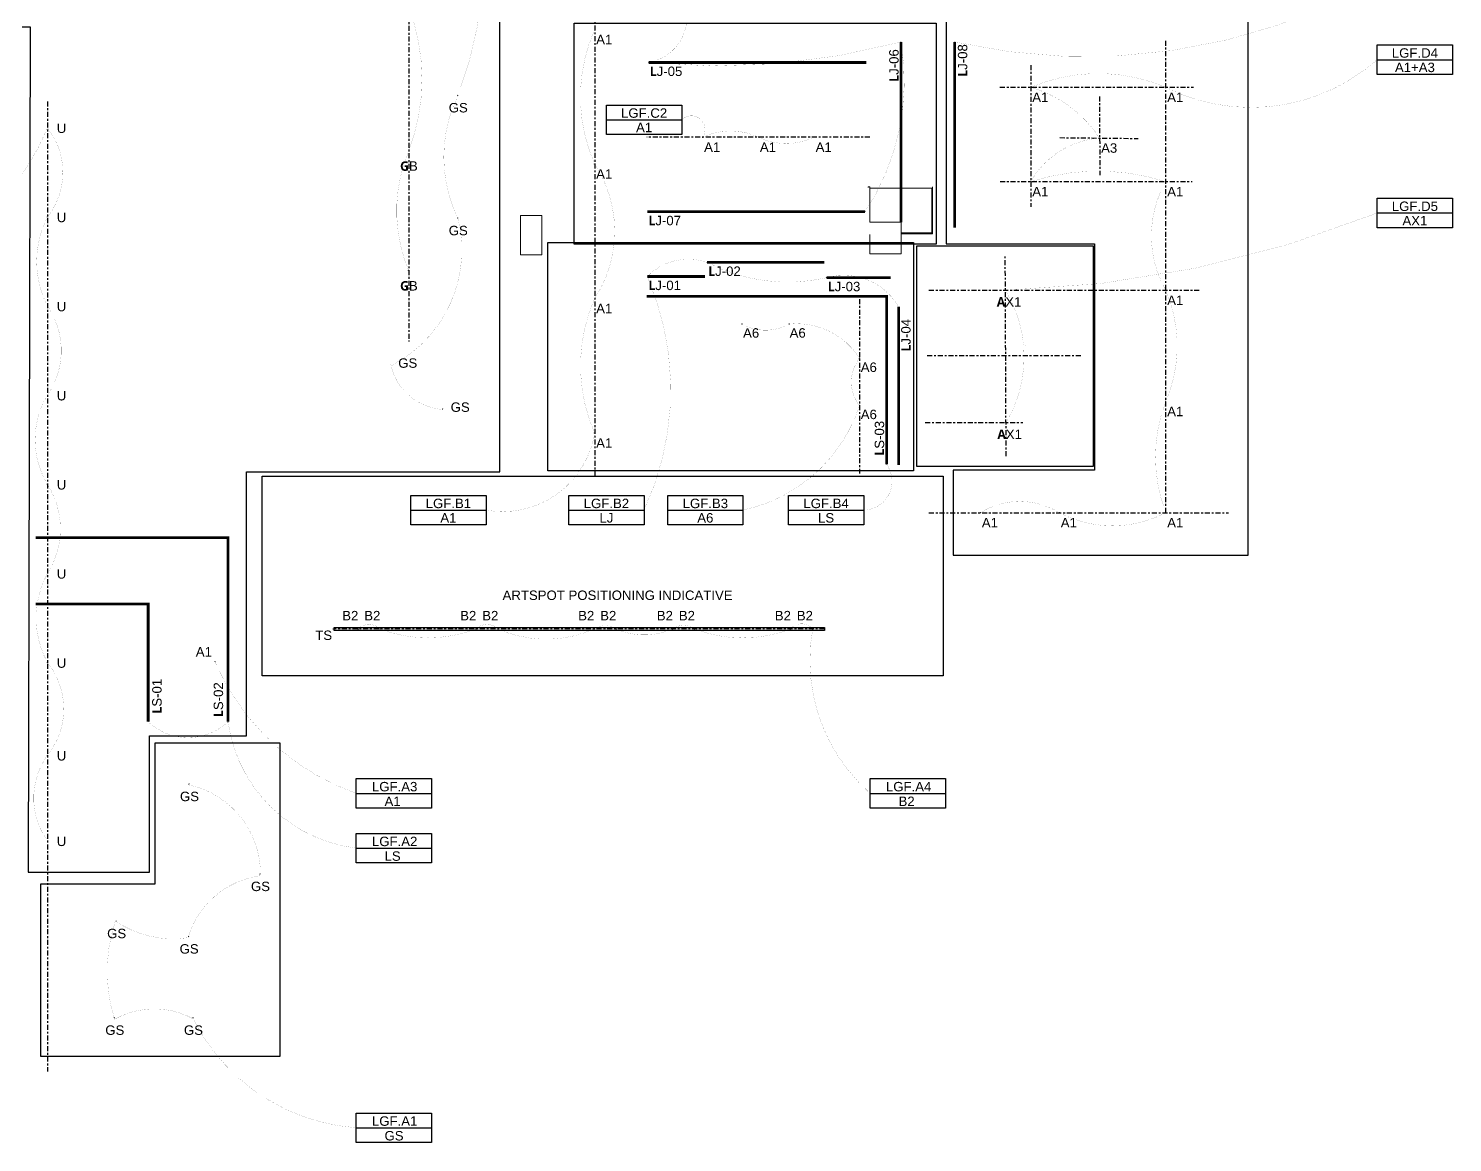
# Model space of a CAD drawing. Header units: millimetres. Extents: x 47511 to 319330, y -16764 to 12078.
# Drawn here: x 85096 to 103201, y -15334 to -1171 of the extents above; entities that cross this region are included whole.
import ezdxf

# ---------------------------------------------------------------- set-up
doc = ezdxf.new("R2010")
doc.units = ezdxf.units.MM
for name, pattern in [('Center 1_4_', [13.493749999999999, 6.349999999999999, -2.38125, 2.38125, -2.38125]), ('Dash - Tight', [4.5, 3, -1.5]), ('DASHDOT', [25.4, 12.7, -6.35, 0, -6.35])]:
    doc.linetypes.add(name, pattern=pattern)
doc.layers.add('0-CountArea', color=152, linetype='Continuous', plot=False, transparency=0.5)
for name, color, linetype, lineweight in [('A-LABEL-LGF', 7, 'Continuous', 9), ('E-LUM-BLD', 91, 'Continuous', 30), ('E-LUM-CIRC', 5, 'Dash - Tight', 30), ('E-LUM-DIM', 7, 'Center 1_4_', 30), ('E-LUM-DL', 131, 'Continuous', 30), ('E-LUM-GFIT', 252, 'Continuous', 30), ('E-LUM-LED', 20, 'DASHDOT', 30), ('E-LUM-SP', 143, 'Continuous', 30), ('E-LUM-SPK', 71, 'Continuous', 30), ('E-LUM-TRK', 31, 'Continuous', 30), ('E-LUM-UL', 91, 'Continuous', 30), ('S-COLS', 7, 'Continuous', 5)]:
    doc.layers.add(name, color=color, linetype=linetype, lineweight=lineweight)
doc.styles.add('1-1', font='Yu Gothic UI Semibold.ttf', dxfattribs={"height": 1.5})
doc.styles.add('Arial_1', font='arial.ttf', dxfattribs={"height": 119.9999999999999})

# ---------------------------------------------------------------- blocks, each defined once
blk = doc.blocks.new('LJX')
at = {"layer": 'E-LUM-LED', "color": 3, "lineweight": 0, "ltscale": 100}
for p, q in [((-0.3484143489331473, 0.3741107117366482), (-0.3484143489331473, 0.4991107117366482)), ((-0.3484143489331473, 0.4991107117366482), (0.1515856510668527, 0.4991107117366482)), ((0, 0.3741107117366482), (-0.3484143489331473, 0.3741107117366482)), ((0, -0.3741107117366482), (0, 0.3741107117366482)), ((0.1515856510668527, 0.4991107117366482), (0.1515856510668527, -0.4991107117366482)), ((-0.3484143489331473, -0.3741107117366482), (-0.3484143489331473, -0.4991107117366482)), ((-0.3484143489331473, -0.3741107117366482), (0, -0.3741107117366482)), ((-0.3484143489331473, -0.4991107117366482), (0.1515856510668527, -0.4991107117366482))]:
    blk.add_line(p, q, dxfattribs=at)
blk = doc.blocks.new('LS')
at = {"layer": 'E-LUM-LED', "color": 67, "lineweight": 0, "ltscale": 100, "true_color": 0x727430}
for p, q in [((-0.3484143489331473, 0.3741107117366482), (-0.3484143489331473, 0.4991107117366482)), ((-0.3484143489331473, 0.4991107117366482), (0.1515856510668527, 0.4991107117366482)), ((0, 0.3741107117366482), (-0.3484143489331473, 0.3741107117366482)), ((0, -0.3741107117366482), (0, 0.3741107117366482)), ((0.1515856510668527, 0.4991107117366482), (0.1515856510668527, -0.4991107117366482)), ((-0.3484143489331473, -0.3741107117366482), (-0.3484143489331473, -0.4991107117366482)), ((-0.3484143489331473, -0.3741107117366482), (0, -0.3741107117366482)), ((-0.3484143489331473, -0.4991107117366482), (0.1515856510668527, -0.4991107117366482))]:
    blk.add_line(p, q, dxfattribs=at)
blk = doc.blocks.new('TS')
at = {"layer": 'E-LUM-TRK', "linetype": 'ByBlock', "lineweight": 0, "ltscale": 10}
h = blk.add_hatch(color=256, dxfattribs=at)
h.dxf.hatch_style = 1
h.paths.add_polyline_path([(0.3484143489331473, 0.3741107117366482), (0, 0.3741107117366482), (0, -0.3741107117366482), (0.3484143489331473, -0.3741107117366482)])
blk.add_lwpolyline([(0, 0.3741107117366482), (0.3484143489331473, 0.3741107117366482), (0.3484143489331473, -0.3741107117366482), (0, -0.3741107117366482)], close=True, dxfattribs=at)
blk = doc.blocks.new('GS')
at = {"layer": 'E-LUM-SPK', "lineweight": 0}
h = blk.add_hatch(color=256, dxfattribs=at)
h.dxf.hatch_style = 1
h.paths.add_polyline_path([(-1.5, -1.085142304574674), (1.5, -1.085142304574674), (0, 1.512933906774379)])
at = {"layer": 'E-LUM-GFIT', "lineweight": 0}
blk.add_lwpolyline([(-1.5, -1.085142304574674), (1.5, -1.085142304574674), (0, 1.512933906774379), (-1.5, -1.085142304574674)], dxfattribs=at)
at = {"layer": 'E-LUM-SPK', "lineweight": 0}
blk.add_lwpolyline([(-1.5, -1.085142304574674), (1.5, -1.085142304574674), (0, 1.512933906774379), (-1.5, -1.085142304574674)], dxfattribs=at)
blk = doc.blocks.new('GB')
at = {"layer": 'E-LUM-BLD', "lineweight": 30}
for p, q in [((-0.5284937445248943, 0), (-1.5, 0)), ((0, 1.5), (0, 0.5284937445267133)), ((1.5, 0), (0.5284937445248943, 0)), ((0, -0.5284937445267133), (0, -1.5))]:
    blk.add_line(p, q, dxfattribs=at)
for radius in [0.8692723396954951, 0.5284937445268401]:
    blk.add_circle((0, 0), radius, dxfattribs=at)
at = {"layer": 'E-LUM-GFIT', "lineweight": 30}
blk.add_circle((0, 0), 0.8692723396954951, dxfattribs=at)
at = {"layer": 'E-LUM-BLD', "lineweight": 30, "style": '1-1'}
blk.add_text('B', height=0.867345597444381, dxfattribs=at).set_placement((-0.3311325017639319, -0.4383899122781258))
blk = doc.blocks.new('U')
at = {"layer": 'E-LUM-GFIT', "lineweight": 30}
blk.add_lwpolyline([(-1.065104341912956, 0.3460733792296651), (-0.6582706848639646, -0.9060318694253056), (0.6582706848639646, -0.9060318694253056), (1.065104341912956, 0.3460733792296651), (0, 1.119916980390826), (-1.065104341912956, 0.3460733792296651)], dxfattribs=at)
at = {"layer": 'E-LUM-UL', "lineweight": 30}
for p, q in [((1.5, 0), (-1.5, 0)), ((0, 1.499999999999545), (0, -1.499999999999545))]:
    blk.add_line(p, q, dxfattribs=at)
blk.add_lwpolyline([(-1.065104341912956, 0.3460733792296651), (-0.6582706848639646, -0.9060318694253056), (0.6582706848639646, -0.9060318694253056), (1.065104341912956, 0.3460733792296651), (0, 1.119916980390826), (-1.065104341912956, 0.3460733792296651)], dxfattribs=at)
blk = doc.blocks.new('A1')
at = {"layer": 'E-LUM-DL', "lineweight": 30}
for p, q in [((1.5, 0), (-1.5, 0)), ((0, 1.5), (0, -1.5))]:
    blk.add_line(p, q, dxfattribs=at)
blk.add_circle((0, 0), 0.8692723396954951, dxfattribs=at)
at = {"layer": 'E-LUM-GFIT', "lineweight": 0}
blk.add_circle((0, 0), 0.8692723396954951, dxfattribs=at)
blk = doc.blocks.new('B2')
at = {"layer": 'E-LUM-SP', "lineweight": 30}
h = blk.add_hatch(color=256, dxfattribs=at)
h.dxf.hatch_style = 1
h.paths.add_polyline_path([(-0.6281498283947955, 0.647336055387882), (-1.852577966032776e-09, -1.806318539188112e-09), (0.6468912980985457, 0.628607842232922, 0.4140062720843436)])
h.paths.add_polyline_path([(-0.6468913017972082, -0.6286078458392492, 0.4140062720825565), (0.6281498246921091, -0.6473360590030641), (-1.852578038891162e-09, -1.806318650210414e-09)])
at = {"layer": 'E-LUM-GFIT', "lineweight": 30}
blk.add_circle((-1.84809323400259e-09, -1.80443748831749e-09), 0.9020067491609749, dxfattribs=at)
at = {"layer": 'E-LUM-SP', "lineweight": 30}
for p, q in [((0.6468912980926689, 0.6286078422272112), (-1.15143536234973, -1.11889169128699)), ((1.11810587279615, -1.152257342073426), (-0.6281498283933615, 0.647336055386404))]:
    blk.add_line(p, q, dxfattribs=at)
blk.add_circle((-1.84809323400259e-09, -1.80443748831749e-09), 0.9020067491609749, dxfattribs=at)
blk.add_arc((0.008444299761322327, 0.5723499693995109), 2.050760635824496, 235.5570683131921, 302.7583856841853, dxfattribs=at)
blk = doc.blocks.new('A6')
at = {"layer": 'E-LUM-DL', "lineweight": 30}
for p, q in [((1.455191522836685e-11, 1.499999999992724), (1.455191522836685e-11, -1.500000000007276)), ((1.500000000014552, -7.275957614183426e-12), (-1.499999999985448, -7.275957614183426e-12))]:
    blk.add_line(p, q, dxfattribs=at)
blk.add_circle((1.455191522836685e-11, -7.275957614183426e-12), 0.8692723396954951, dxfattribs=at)
at = {"layer": 'E-LUM-GFIT', "lineweight": 0}
blk.add_circle((1.455191522836685e-11, -7.275957614183426e-12), 0.8692723396954951, dxfattribs=at)
blk = doc.blocks.new('AX1')
at = {"layer": 'E-LUM-DL', "lineweight": 0, "ltscale": 100}
h = blk.add_hatch(color=256, dxfattribs=at)
h.dxf.hatch_style = 1
edge = h.paths.add_edge_path()
edge.add_arc((0, 7.275957614183426e-12), 0.8692723396954951, 0, 360)
at = {"layer": 'E-LUM-DL', "lineweight": 30}
for p, q in [((1.5, 7.275957614183426e-12), (-1.5, 7.275957614183426e-12)), ((0, 1.500000000007276), (0, -1.499999999992724))]:
    blk.add_line(p, q, dxfattribs=at)
blk.add_circle((0, 7.275957614183426e-12), 0.8692723396954951, dxfattribs=at)
at = {"layer": 'E-LUM-GFIT', "lineweight": 0}
blk.add_circle((0, 7.275957614183426e-12), 0.8692723396954951, dxfattribs=at)
blk = doc.blocks.new('A3')
at = {"layer": 'E-LUM-DL', "lineweight": 30}
for p, q in [((-7.275957614183426e-11, 1.499999999992724), (-7.275957614183426e-11, -1.500000000007276)), ((-1.50000000007276, -7.275957614183426e-12), (1.49999999992724, -7.275957614183426e-12))]:
    blk.add_line(p, q, dxfattribs=at)
blk.add_circle((-7.275957614183426e-11, -7.275957614183426e-12), 0.8692723396954951, dxfattribs=at)
at = {"layer": 'E-LUM-GFIT', "lineweight": 0}
blk.add_circle((-7.275957614183426e-11, -7.275957614183426e-12), 0.8692723396954951, dxfattribs=at)

msp = doc.modelspace()

# ---------------------------------------------------------------- linework, layer by layer
at = {"layer": '0-CountArea', "ltscale": 10}
for points in [[(85090.15932166262, -11898.42123310018), (86634.37909700314, -11898.42123310018), (86634.37909700314, -10164.42817776516), (87868.6043222273, -10164.42817776516), (87868.6043222273, -6807.235384880973), (91089.77437331446, -6807.235384880973), (91089.77437331446, 8564.144907226844), (85047.15603176702, 8564.144907226844), (85047.15603176702, 2007.63894797425), (83312.95605107967, 2007.63894797425), (83312.95605107967, -1151.007389412087), (85117.93002933834, -1151.007389412087)], [(96851.63912165782, -6785.721154258528), (96851.63912165782, -7866.990712362283), (100603.971215061, -7866.990712362283), (100603.971215061, -1069.07365964941), (96761.29380636674, -1069.07365964941), (96761.29380636674, -3909.50523547834), (98650.18601039995, -3909.50523547834), (98650.18601039995, -6785.484622890071)], [(92032.34815793682, -1102.117183863942), (96634.81836631533, -1102.117183863942), (96634.81836631533, -3915.072466015408), (92032.34815793682, -3915.072466015408)], [(91699.7877824736, -3891.554621427145), (96347.21161136648, -3891.554621427145), (96347.21161136648, -6794.072460241907), (91699.7877824736, -6794.072460241907)], [(96389.01069712557, -3933.206230814976), (98632.5630229601, -3933.206230814976), (98632.5630229601, -6741.59102745686), (96389.01069712557, -6741.59102745686)], [(88068.08013726457, -6863.978984076472), (96725.78978774382, -6863.978984076472), (96725.78978774382, -9401.087150652369), (88068.08013726457, -9401.087150652369)], [(85253.8390685689, -14239.07215120731), (85253.8390685689, -12043.06154546881), (86707.73553234816, -12043.06154546881), (86707.73553234816, -10250.48141883285), (88290.019760355, -10250.48141883285), (88290.019760355, -14238.81629237294)]]:
    msp.add_lwpolyline(points, close=True, dxfattribs=at)
at = {"layer": 'E-LUM-CIRC', "linetype": 'ByBlock', "ltscale": 10}
for p, q in [((102244.5222516183, -1567.990655032343), (103200.9957353024, -1567.990655032343)), ((92444.4312116764, -2331.63943062316), (93400.90469536053, -2331.63943062316)), ((102244.5222516183, -3516.467438782456), (103200.9957353024, -3516.467438782456)), ((89956.31472549558, -7294.25976674923), (90912.78820917971, -7294.25976674923)), ((91965.26495448285, -7294.25976674923), (92921.73843816697, -7294.25976674923)), ((93222.88537332386, -7294.25976674923), (94179.35885700799, -7294.25976674923)), ((94758.19613404229, -7294.25976674923), (95714.66961772641, -7294.25976674923)), ((89261.75315172791, -10894.83887375957), (90218.22663541204, -10894.83887375957)), ((95796.7316071379, -10894.83887375957), (96753.20509082203, -10894.83887375957)), ((89261.75315172791, -11591.09370795435), (90218.22663541204, -11591.09370795435)), ((89261.75315172791, -15146.2919968535), (90218.22663541204, -15146.2919968535))]:
    msp.add_line(p, q, dxfattribs=at)
at = {"layer": 'E-LUM-CIRC', "ltscale": 25, "const_width": 1}
for points in [[(89929.798791258, -4249.43979240449, -0.2003569811373754), (89929.79879125798, -2726.989461300705, 0.1854701740140272), (89929.79879125797, -904.5391301969212, 0.2822126198147247), (88871.58728932009, 1909.827883976686, -0.2288299504494643), (89459.79879125798, 3801.744567046517, 0.250860264266147), (89459.79879125798, 6081.826978013254, -0.4549648601009318), (90558.31782247624, 7201.01828453911, 0.1293422084466284), (89462.35933228764, 10879.07247586615)], [(90366.21131160793, -6015.319593445529, -0.3283048850819904), (89704.85640038208, -5459.259902481121, 0.3495729319535407), (90555.84921102117, -3581.293314175578, -0.2307512369443175), (90553.97559968541, -2031.417443108643, 0.1834416241315993), (90558.92207941804, 1556.182195755988, -0.26804549229599), (90563.38083697816, 2960.980201070764, 0.232014353699514), (90553.32457442356, 4357.389274991219, -0.2422568638401136), (90553.32457442356, 5757.911200906885, 0.3357661151900614), (90713.74288537861, 10879.07247586615)], [(96872.42764433617, -1342.919074957805, 0.1851505401216114), (102244.5222516183, -566.7409761641247)], [(95732.83685369442, -3500.339792404528, 0.1902551548848252), (96187.97210874937, -1342.919074957783, -0.09107634609074321), (92980.41613624788, -1603.339792404433, 0.5093524549046354), (93400.90469536053, -741.0513027826164)], [(90912.78820917971, -7294.25976674923, 0.4193933260467196), (92294.33685369448, -6314.339792404498, -0.2104165579160398), (92294.33685369449, -4604.33979240452, 0.2979700277257833), (92294.33685369449, -2894.339792404542, -0.2121939384595686), (92294.33685369449, -1184.339792404564)], [(97197.96124798588, -7327.339792404528, -0.2876701314457265), (98201.35467349688, -7327.339792404535, 0.2464994818555189), (99554.74809900788, -7327.339792404535, -0.1839102895715521), (99554.74809900788, -5913.313461276703, 0.2063034718659636), (99554.74809900788, -4499.28713014887, -0.2654707168062437), (99554.74809900788, -3118.339792404498, 0.1565718750995771), (97838.93094128776, -3118.339792404498, -0.2511060079994225), (98714.67302862236, -2564.402151732727, 0.1775077799745248), (97838.93094128778, -1919.339792404484, -0.2049424770386964), (99554.74809900788, -1919.339792404477, 0.3058953779549677), (102244.5222516183, -1567.990655032343)], [(95085.31329498568, -2553.33979240452, -0.2284632788696234), (94376.15448122198, -2553.33979240452, 0.2240855394137092), (93666.99566745826, -2553.33979240452, 0.9076568986621114), (93400.90469536053, -2331.63943062316)], [(85336.83685369449, -11498.9965512382, -0.3208007118028318), (85336.83685369449, -10411.21224617711, 0.3537811224539039), (85336.83685369449, -9232.824754173482, -0.2537164785175283), (85336.83685369449, -8099.738855641124, 0.2912394891979899), (85336.83685369449, -6966.652957108767, -0.2788428058111852), (85336.83685369449, -5833.567058576409, 0.3097290947877199), (85336.83685369449, -4700.481160044052, -0.2415950874578131), (85336.83685369449, -3567.395261511694, 0.3465444776185511), (85336.83685369449, -2434.309362979337, -0.3629005447724252), (81941.81538527385, -4228.628435462146)], [(97523.94543784265, -6182.33979240452, 0.2781238475049848), (97516.38484971142, -4499.28713014887, 0.08986038524582851), (102244.5222516183, -3516.467438782456)], [(96158.11567933613, -4708.226442947816, 0.341991714791253), (95243.64759395442, -4339.339792404506, -0.1787258174491532), (93723.64759395442, -4144.295327991342, 0.2900763364248501), (92963.1480828816, -4324.38425681767, -0.2145640112443597), (92921.73843816697, -7294.25976674923)], [(94166.06831140108, -4929.339792404491, 0.2585572766340005), (94766.06831140108, -4929.339792404491, -0.2852063748016513), (95662.16169928243, -5364.973819087638, 0.3494232633773353), (95662.16169928243, -5964.973819087638, -0.2680039689776696), (94179.35885700799, -7294.25976674923)], [(96005.11723486926, -6712.876977566353, -0.6184117416262029), (95703.27868653723, -7294.25976674923)], [(95796.7316071379, -10894.83887375957, -0.2630252695365465), (95066.06831140135, -8805.33381913048, 0.4713651379655526), (94786.06831140109, -8805.333819130756, -0.1865918417590425), (93566.06831140122, -8805.333819130647, 0.3286652842600952), (93286.06831140096, -8805.333819130923, -0.2088083985899186), (92566.06831140135, -8805.33381913048, 0.3068098050079816), (92286.06831140096, -8805.333819130923, -0.2121698599391434), (91066.06831140135, -8805.33381913048, 0.4186226590003841), (90786.06831140096, -8805.333819130923, -0.1836891100610292), (89566.06831140148, -8805.333819130334, 0.4135104695713443), (89286.06831140109, -8805.333819130756)], [(87464.33685369449, -9217.521323010522, 0.2087230653427118), (89261.75315172791, -10894.83887375957)], [(89261.75315172791, -11591.09370795435, -0.3399535185142257), (87632.4184517434, -9984.503543262988, -0.3987492352330475), (86617.41845174339, -9984.503543262988)], [(89261.75315172791, -15146.2919968535, -0.2638379063971467), (87189.86562055531, -13761.13257365338, 0.259285992660552), (86190.46237923783, -13767.27870049527, -0.1586415554276393), (86200.73880935025, -12517.08047716193, 0.190824355705491), (87123.95605634044, -12729.78679737206, -0.2951424988174531), (88044.97746000644, -11941.47048003472, 0.3635460218427062), (87115.68227616553, -10782.67022757664)]]:
    msp.add_lwpolyline(points, format="xyb", dxfattribs=at)
at = {"layer": 'E-LUM-CIRC', "linetype": 'ByBlock', "ltscale": 10}
for points in [[(102244.5222516183, -1380.634879297177), (103200.9957353024, -1380.634879297177), (103200.9957353024, -1755.346430767509), (102244.5222516183, -1755.346430767509)], [(92444.4312116764, -2144.283654887993), (93400.90469536053, -2144.283654887993), (93400.90469536053, -2518.995206358326), (92444.4312116764, -2518.995206358326)], [(102244.5222516183, -3329.11166304729), (103200.9957353024, -3329.11166304729), (103200.9957353024, -3703.823214517623), (102244.5222516183, -3703.823214517623)], [(89956.31472549558, -7106.903991014064), (90912.78820917971, -7106.903991014064), (90912.78820917971, -7481.615542484396), (89956.31472549558, -7481.615542484396)], [(91965.26495448285, -7106.903991014064), (92921.73843816697, -7106.903991014064), (92921.73843816697, -7481.615542484396), (91965.26495448285, -7481.615542484396)], [(93222.88537332386, -7106.903991014064), (94179.35885700799, -7106.903991014064), (94179.35885700799, -7481.615542484396), (93222.88537332386, -7481.615542484396)], [(94758.19613404229, -7106.903991014064), (95714.66961772641, -7106.903991014064), (95714.66961772641, -7481.615542484396), (94758.19613404229, -7481.615542484396)], [(89261.75315172791, -10707.4830980244), (90218.22663541204, -10707.4830980244), (90218.22663541204, -11082.19464949473), (89261.75315172791, -11082.19464949473)], [(95796.7316071379, -10707.4830980244), (96753.20509082203, -10707.4830980244), (96753.20509082203, -11082.19464949473), (95796.7316071379, -11082.19464949473)], [(89261.75315172791, -11403.73793221918), (90218.22663541204, -11403.73793221918), (90218.22663541204, -11778.44948368952), (89261.75315172791, -11778.44948368952)], [(89261.75315172791, -14958.93622111833), (90218.22663541204, -14958.93622111833), (90218.22663541204, -15333.64777258867), (89261.75315172791, -15333.64777258867)]]:
    msp.add_lwpolyline(points, close=True, dxfattribs=at)
at = {"layer": 'E-LUM-DIM', "ltscale": 10}
for p, q in [((89929.79879125797, -464.3397924045203), (89929.79879125798, -5149.43979240449)), ((92294.33685369448, -459.3397924045275), (92294.3368536945, -6869.339792404498)), ((99554.74809900788, -7327.339792404528), (99554.74809900788, -1316.33979240543)), ((97838.93094128778, -1636.706595967524), (97838.93094128778, -3438.331002925697)), ((97447.47210874935, -1919.339792404484), (99906.6799697451, -1919.339792404484)), ((85336.83685369449, -2097.805208725717), (85336.83685369449, -14428.90782581641)), ((98712.234597626, -2034.39807047636), (98716.83418724113, -3034.139819069816)), ((95794.47210874938, -2553.33979240452), (92957.83685369456, -2553.33979240452)), ((98207.5418576043, -2558.92678514342), (99205.48460082276, -2569.701319754051)), ((97447.97210874932, -3118.339792404498), (99890.38976360427, -3118.339792404498)), ((97525.86360190515, -6609.339792404528), (97514.36360190515, -4049.339792404513)), ((96544.56782247387, -4499.28713014887), (99978.95950546415, -4499.28713014887)), ((95662.16169928243, -4611.339792404491), (95662.16169928243, -6829.339792404528)), ((96522.0812914226, -5328.232362358875), (98492.15938133645, -5328.232362358875)), ((96496.85449135955, -6182.339792404528), (97739.46359546739, -6182.339792404528)), ((96544.56782247488, -7327.339792404528), (100354.7480990079, -7327.339792404528)), ((95216.06831140109, -8805.333819130763), (88983.48902884775, -8805.333819130763))]:
    msp.add_line(p, q, dxfattribs=at)
at = {"layer": 'E-LUM-LED', "color": 3, "ltscale": 10, "const_width": 35}
for points in [[(96187.97210874937, -1342.919074957768), (96187.97210874932, -3634.339792404528)], [(96872.42764433617, -1342.91907495779), (96872.42764433613, -3703.339792404411)], [(92980.41613624786, -1603.339792404433), (95749.83685369449, -1603.339792404469)], [(92963.41613624779, -3500.339792404491), (95732.83685369442, -3500.339792404528)], [(93723.64759395442, -4144.295327991342), (95216.06831140108, -4144.295327991349)], [(92963.1480828816, -4324.38425681767), (93696.06831140106, -4324.384256817677)], [(95243.64759395442, -4339.339792404506), (96059.5678224739, -4339.339792404513)], [(96158.11567933613, -4708.226442947802), (96158.1156793361, -6720.607845770741)]]:
    msp.add_lwpolyline(points, dxfattribs=at)
at = {"layer": 'E-LUM-LED', "color": 55, "ltscale": 10, "true_color": 0x999b37, "const_width": 35}
for points in [[(96005.11723486926, -6712.876977566353), (96005.11723486926, -4575.579137301713), (92955.56880032826, -4575.579137301713)], [(87632.4184517434, -9984.503543262988), (87632.4184517434, -7643.292454876297), (85186.83685369448, -7643.292454876297)], [(86617.41845174339, -9984.503543262967), (86617.41845174339, -8488.705896154104), (85186.83685369448, -8488.705896154104)]]:
    msp.add_lwpolyline(points, dxfattribs=at)
at = {"layer": 'E-LUM-TRK', "ltscale": 10}
msp.add_lwpolyline([(88983.48902884775, -8786.628283543934), (95216.06831140109, -8786.628283543934), (95216.06831140109, -8824.039354717592), (88983.48902884775, -8824.039354717592)], close=True, dxfattribs=at)
at = {"layer": 'S-COLS'}
for p, q in [((95772.47210874932, -3183.339792404498), (95772.47210874932, -3191.339792404491)), ((95794.47210874934, -3184.339792404498), (95772.47210874934, -3184.339792404498)), ((95772.47210874934, -3184.339792404498), (95772.47210874934, -3191.339792404491)), ((95794.47210874938, -3183.339792404506), (95794.47210874938, -3199.339792404498)), ((95794.47210874932, -3634.339792404528), (95794.47210874934, -3184.339792404498)), ((95794.47210874938, -3199.339792404498), (96587.47210874934, -3199.339792404506)), ((96587.47210874934, -3199.339792404498), (96581.47210874934, -3199.339792404498)), ((96581.47210874934, -3199.339792404498), (96581.47210874932, -3767.339792404498)), ((96587.47210874932, -3783.339792404506), (96587.47210874934, -3183.339792404506)), ((96587.47210874934, -3199.339792404506), (96587.47210874934, -3183.339792404513)), ((96587.47210874932, -3767.339792404498), (96587.47210874934, -3199.339792404498)), ((91351.83685369449, -3547.088799093079), (91351.83685369449, -4047.088799093079)), ((91461.83685369449, -3547.088799093079), (91351.83685369449, -3547.088799093079)), ((91511.83685369449, -3547.088799093079), (91461.83685369449, -3547.088799093079)), ((91621.83685369449, -3547.088799093079), (91511.83685369449, -3547.088799093079)), ((91621.83685369449, -4047.088799093079), (91621.83685369449, -3547.088799093079)), ((95792.47210874932, -3791.339792404491), (95792.47210874932, -3804.339792404513)), ((95793.47210874934, -3634.339792404528), (96192.47210874932, -3634.339792404528)), ((96192.47210874932, -3634.339792404528), (95794.47210874932, -3634.339792404528)), ((96192.47210874932, -3767.33979240452), (96192.47210874932, -3634.339792404528)), ((96192.47210874932, -3634.339792404528), (96192.47210874932, -3783.339792404498)), ((96192.47210874932, -3783.339792404498), (96192.47210874932, -3767.33979240452)), ((96587.47210874932, -3767.33979240452), (96192.47210874932, -3767.33979240452)), ((96192.47210874932, -3767.33979240452), (96192.47210874932, -3783.339792404513)), ((96192.47210874932, -3789.339792404513), (96192.47210874932, -3783.339792404498)), ((96192.47210874932, -3783.339792404498), (96587.47210874932, -3783.339792404506)), ((96192.47210874932, -3783.339792404513), (96587.47210874932, -3783.339792404513)), ((96192.47210874932, -3804.339792404513), (96192.47210874932, -3789.339792404513)), ((96581.47210874932, -3767.339792404498), (96587.47210874932, -3767.339792404498)), ((96587.47210874932, -3783.339792404513), (96587.47210874932, -3767.33979240452)), ((95792.47210874932, -3804.339792404513), (95792.47210874932, -4034.339792404528)), ((96192.47210874932, -4034.339792404528), (96192.47210874932, -3804.339792404513)), ((91351.83685369449, -4047.088799093079), (91461.83685369449, -4047.088799093079)), ((91461.83685369449, -4047.088799093079), (91511.83685369449, -4047.088799093079)), ((91511.83685369449, -4047.088799093079), (91621.83685369449, -4047.088799093079)), ((95792.47210874932, -4034.339792404528), (96192.47210874932, -4034.339792404528))]:
    msp.add_line(p, q, dxfattribs=at)

# ---------------------------------------------------------------- block references
at = {"layer": 'E-LUM-BLD', "linetype": 'ByBlock', "lineweight": 0}
for p in [(89929.79879125798, -2726.989461300705), (89929.798791258, -4249.43979240449)]:
    msp.add_blockref('GB', p, dxfattribs=at)
at = {"layer": 'E-LUM-DL'}
for name, p in [('A1', (92294.33685369449, -1184.339792404564)), ('A1', (97838.93094128778, -1919.339792404484)), ('A1', (99554.7480990078, -1919.33979240444)), ('A1', (93666.99566745826, -2553.339792404528)), ('A1', (94376.15448122198, -2553.33979240452)), ('A1', (95085.31329498568, -2553.33979240452)), ('A3', (98714.67302862243, -2564.40215173272)), ('A1', (92294.33685369448, -2894.33979240452)), ('A1', (97838.9309412878, -3118.339792404498)), ('A1', (99554.74809900788, -3118.339792404498)), ('AX1', (97516.38484971142, -4499.287130148899)), ('A1', (99554.74809900786, -4499.287130148849)), ('A1', (92294.33685369452, -4604.339792404455)), ('A6', (94166.06831140106, -4929.339792404484)), ('A6', (94766.06831140106, -4929.339792404484)), ('A6', (95662.16169928243, -5364.973819087631)), ('A6', (95662.16169928241, -5964.973819087638)), ('A1', (99554.74809900785, -5913.313461276754)), ('A1', (92294.33685369453, -6314.339792404622)), ('AX1', (97523.94543784265, -6182.339792404528)), ('A1', (97197.96124798588, -7327.339792404535)), ('A1', (98201.35467349688, -7327.339792404535)), ('A1', (99554.74809900789, -7327.339792404528)), ('A1', (87464.33685369449, -9217.521323010522))]:
    msp.add_blockref(name, p, dxfattribs=at)
at = {"layer": 'E-LUM-GFIT', "lineweight": 0, "rotation": 270}
for p in [(96005.11723486926, -6712.876977566353), (86617.41845174339, -9984.503543262967), (87632.4184517434, -9984.503543262988)]:
    msp.add_blockref('LS', p, dxfattribs=at)
at = {"layer": 'E-LUM-LED', "lineweight": 0}
for p, rotation in [((96187.97210874937, -1342.919074957783), 89.99999999999997), ((96872.42764433617, -1342.919074957805), 89.99999999999997), ((92980.41613624788, -1603.339792404433), 180), ((95732.83685369442, -3500.339792404528), 180), ((93723.64759395442, -4144.295327991342), 180), ((92963.1480828816, -4324.38425681767), 180), ((95243.64759395442, -4339.339792404506), 180), ((96158.11567933613, -4708.226442947816), 89.99999999999997)]:
    msp.add_blockref('LJX', p, dxfattribs=dict(at, rotation=rotation))
at = {"layer": 'E-LUM-SP'}
for p in [(89286.06831140307, -8805.333819128806), (89566.06831157985, -8805.333819128376), (90786.06831157976, -8805.333819128806), (91066.06831158035, -8805.333819128798), (92286.06831157969, -8805.333819128798), (92566.06831157971, -8805.333819128522), (93286.06831157932, -8805.333819128966), (93566.06831157958, -8805.33381912869), (94786.06831157944, -8805.333819128806), (95066.06831157995, -8805.333819128798)]:
    msp.add_blockref('B2', p, dxfattribs=at)
at = {"layer": 'E-LUM-SPK', "linetype": 'ByBlock', "lineweight": 0}
for p in [(90553.31782247624, -2020.083947364925), (90553.31782247624, -3581.783947364915), (89694.72365306153, -5447.906415939135), (90361.41738976279, -6008.283947364915), (87136.21067334735, -10775.7698056044), (88038.5192541756, -11919.20805107603), (86210.11774948823, -12518.15139730192), (87131.57795170718, -12713.89956778688), (86186.83685369446, -13746.57369643215), (87186.83685369448, -13746.57369643215)]:
    msp.add_blockref('GS', p, dxfattribs=at)
at = {"layer": 'E-LUM-TRK', "linetype": 'ByBlock', "lineweight": 0}
msp.add_blockref('TS', (88966.06831140109, -8805.333819130763), dxfattribs=at)
at = {"layer": 'E-LUM-UL', "linetype": 'ByBlock', "lineweight": 0, "ltscale": 10}
for p in [(85336.83685369449, -2434.309362979337), (85336.83685369449, -3567.395261511694), (85336.83685369449, -4700.481160044052), (85336.83685369449, -5833.567058576409), (85336.83685369449, -6966.652957108767), (85336.83685369449, -8099.738855641124), (85336.83685369449, -9232.824754173482), (85336.83685369449, -10411.21224617711), (85336.83685369449, -11498.9965512382)]:
    msp.add_blockref('U', p, dxfattribs=at)

# ---------------------------------------------------------------- texts
at = {"layer": 'A-LABEL-LGF', "ltscale": 10, "char_height": 1, "width": 9.331967771863566, "attachment_point": 1, "style": '1-1'}
for s, insert in [('LAUNDRY', (94356.52815173159, -2174.739276069537)), ('STAFF KITCHEN', (98070.65976940992, -2327.510009096906)), ('ENTRANCE', (86816.50997173518, -2489.137769552566)), ('WC', (97766.84226642328, -5196.745031262253)), ('WINE ROOM', (94059.03572096827, -5524.102604549815)), ('CORRIDOR', (90997.47072604776, -7900.021992426635)), ('GARDEN', (86816.50997173518, -13404.65178779982))]:
    msp.add_mtext(s, dxfattribs=dict(at, insert=insert))
at = {"layer": 'E-LUM-BLD', "color": 7, "lineweight": 0, "char_height": 119.9999999999999, "attachment_point": 1, "style": 'Arial_1'}
for insert in [(89819.94029263951, -2860.388119340059), (89819.94029263953, -4382.838450443844)]:
    msp.add_mtext_dynamic_manual_height_columns('{\\fYu Gothic UI Semibold|b1|i0|c128|p34;G}B', width=41.12165479621808, gutter_width=597.4034271367638, heights=[0], dxfattribs=dict(at, insert=insert))
at = {"layer": 'E-LUM-CIRC', "color": 7, "lineweight": 0, "char_height": 119.9999999999999, "attachment_point": 1, "style": 'Arial_1'}
for s, width, insert in [('\\pxqc;LGF.D4', 956.4734836841167, (102244.5222516183, -1422.781810930137)), ('\\pxqc;A1+A3', 956.4734836841167, (102244.5222516183, -1605.940017762616)), ('\\pxqc;LGF.C2', 956.4734836841167, (92444.4312116764, -2186.430586520954)), ('\\pxqc;A1', 956.4734836841167, (92444.4312116764, -2369.588793353432)), ('\\pxqc;LGF.D5', 956.4734836841167, (102244.5222516183, -3371.25859468025)), ('\\pxqc;AX1', 956.4734836841167, (102244.5222516183, -3554.416801512729)), ('\\pxqc;LGF.B1', 956.4734836841167, (89956.31472549558, -7149.050922647024)), ('\\pxqc;LGF.B2', 956.4734836841167, (91965.26495448285, -7149.050922647024)), ('\\pxqc;LGF.B3', 956.4734836841167, (93222.88537332386, -7149.050922647024)), ('\\pxqc;LGF.B4', 956.4734836841167, (94758.19613404229, -7149.050922647024)), ('\\pxqc;A1', 956.4734836841167, (89956.31472549558, -7332.209129479503)), ('\\pxqc;LJ', 956.4734836841167, (91965.26495448285, -7332.209129479503)), ('\\pxqc;A6', 956.4734836841167, (93222.88537332386, -7332.209129479503)), ('\\pxqc;LS', 956.4734836841167, (94758.19613404229, -7332.209129479503)), ('LGF.A3', 41.12165479621808, (89462.29236572553, -10749.63002965736)), ('LGF.A4', 41.12165479621808, (95997.27082113552, -10749.63002965736)), ('A1', 41.12165479621808, (89622.61079934498, -10935.97936745439)), ('B2', 41.12165479621808, (96157.58925475497, -10935.97936745439)), ('LGF.A2', 41.12165479621808, (89462.29236572553, -11445.88486385214)), ('LS', 41.12165479621808, (89622.61079934498, -11632.23420164917)), ('LGF.A1', 41.12165479621808, (89462.29236572553, -15001.08315275129)), ('GS', 41.12165479621808, (89622.61079934498, -15187.43249054832))]:
    msp.add_mtext_dynamic_manual_height_columns(s, width=width, gutter_width=597.4034271367638, heights=[0], dxfattribs=dict(at, insert=insert))
at = {"layer": 'E-LUM-DL', "color": 7, "lineweight": 0, "char_height": 119.9999999999999, "attachment_point": 1, "style": 'Arial_1'}
for s, insert in [('A1', (92312.95406182519, -1250.941125911071)), ('A1', (97857.54814941848, -1985.941125910991)), ('A1', (99573.36530713858, -1985.941125910991)), ('A1', (93685.61287558897, -2619.941125911027)), ('A1', (94394.77168935268, -2619.941125911027)), ('A1', (95103.93050311638, -2619.941125911027)), ('A3', (98733.29023675306, -2631.003485239235)), ('A1', (92312.95406182519, -2960.941125911049)), ('A1', (97857.54814941848, -3184.941125911006)), ('A1', (99573.36530713858, -3184.941125911006)), ('A1', (92312.95406182519, -4670.941125911027)), ('{\\fYu Gothic UI Semibold|b1|i0|c128|p34;A}X1', (97406.35619535438, -4587.268780308557)), ('A1', (99573.36530713858, -4565.888463655378)), ('A6', (94181.09495906797, -4981.71956126974)), ('A6', (94772.83738957238, -4981.71956126974)), ('A6', (95677.18834694932, -5417.353587952886)), ('A6', (95677.18834694932, -6017.353587952886)), ('A1', (99573.36530713858, -5979.91479478321)), ('{\\fYu Gothic UI Semibold|b1|i0|c128|p34;A}X1', (97413.9167834856, -6270.321442563894)), ('A1', (92312.95406182518, -6380.941125911006)), ('A1', (97216.57845611658, -7393.941125911035)), ('A1', (98219.97188162759, -7393.941125911035)), ('A1', (99573.36530713858, -7393.941125911035)), ('A1', (87222.67153764238, -9035.586758642523))]:
    msp.add_mtext_dynamic_manual_height_columns(s, width=41.12165479621808, gutter_width=597.4034271367638, heights=[0], dxfattribs=dict(at, insert=insert))
at = {"layer": 'E-LUM-LED', "color": 7, "lineweight": 0, "char_height": 119.9999999999999, "attachment_point": 1, "style": 'Arial_1'}
for s, width, heights, insert, rotation in [('{\\fYu Gothic UI Semibold|b1|i0|c128|p34;L}J-06', 41.12165479621808, [2.03347280334728], (96038.65651025172, -1849.066642269448), 90), ('{\\fYu Gothic UI Semibold|b1|i0|c128|p34;L}J-08', 41.12165479621808, [2.03347280334728], (96911.81642164143, -1785.085985306388), 90), ('{\\fYu Gothic UI Semibold|b1|i0|c128|p34;L}J-04', 41.12165479621808, [2.03347280334728], (96191.1579218131, -5278.069484708132), 89.99999999999999), ('{\\fYu Gothic UI Semibold|b1|i0|c128|p34;L}S-03', 119.9999999999999, [0], (95854.45446509286, -6602.065836075868), 90), ('{\\fYu Gothic UI Semibold|b1|i0|c128|p34;L}S-01', 41.12165479621808, [0], (86668.54982219258, -9881.37411258425), 90), ('{\\fYu Gothic UI Semibold|b1|i0|c128|p34;L}S-02', 41.12165479621808, [0], (87450.02893924336, -9924.817165389963), 90)]:
    msp.add_mtext_dynamic_manual_height_columns(s, width=width, gutter_width=597.4034271367638, heights=heights, dxfattribs=dict(at, insert=insert, rotation=rotation))
for s, width, heights, insert in [('{\\fYu Gothic UI Semibold|b1|i0|c128|p34;L}J-05', 41.12165479621808, [2.03347280334728], (92994.55517878079, -1655.743074177226)), ('{\\fYu Gothic UI Semibold|b1|i0|c128|p34;L}J-07', 41.12165479621808, [2.03347280334728], (92977.55517878072, -3552.743074177284)), ('{\\fYu Gothic UI Semibold|b1|i0|c128|p34;L}J-02', 119.9999999999999, [2.03347280334728], (93737.78663648733, -4196.698609764135)), ('{\\fYu Gothic UI Semibold|b1|i0|c128|p34;L}J-01', 41.12165479621808, [2.03347280334728], (92977.28712541451, -4376.787538590463)), ('{\\fYu Gothic UI Semibold|b1|i0|c128|p34;L}J-03', 41.12165479621808, [2.03347280334728], (95257.78663648733, -4391.743074177299)), ('ARTSPOT POSITIONING INDICATIVE', 3097.489246075486, [0], (91123.29567202943, -8316.377221662755)), ('TS', 41.12165479621808, [0], (88741.65642377023, -8825.334442789477))]:
    msp.add_mtext_dynamic_manual_height_columns(s, width=width, gutter_width=597.4034271367638, heights=heights, dxfattribs=dict(at, insert=insert))
at = {"layer": 'E-LUM-SP', "color": 7, "lineweight": 0, "char_height": 119.9999999999999, "attachment_point": 1, "style": 'Arial_1'}
for insert in [(89084.42767378403, -8575.591031830525), (89364.4276737847, -8575.591031830678), (90584.42767378404, -8575.591031830525), (90864.42767378443, -8575.591031830678), (92084.4276737839, -8575.591031830678), (92364.42767378416, -8575.591031830394), (93084.4276737839, -8575.59103183067), (93364.42767378443, -8575.591031830678), (94584.42767378375, -8575.591031830525), (94864.42767378443, -8575.591031830678)]:
    msp.add_mtext_dynamic_manual_height_columns('B2', width=41.12165479621808, gutter_width=597.4034271367638, heights=[0], dxfattribs=dict(at, insert=insert))
at = {"layer": 'E-LUM-SPK', "color": 7, "lineweight": 0, "char_height": 119.9999999999999, "attachment_point": 1, "style": 'Arial_1'}
for insert in [(90438.74290052129, -2118.370422568456), (90438.74290052129, -3680.070422568446), (89796.69102731405, -5364.492330260699), (90463.38476401531, -5924.869861686479), (87021.6357513924, -10874.05628080793), (87923.94433222065, -12017.49452627956), (86095.54282753328, -12616.43787250545), (87017.00302975223, -12812.18604299041), (86072.26193173951, -13844.86017163569), (87072.26193173953, -13844.86017163569)]:
    msp.add_mtext_dynamic_manual_height_columns('GS', width=41.12165479621808, gutter_width=597.4034271367638, heights=[0], dxfattribs=dict(at, insert=insert))
at = {"layer": 'E-LUM-UL', "color": 7, "lineweight": 0, "char_height": 119.9999999999999, "attachment_point": 1, "style": 'Arial_1'}
for insert in [(85455.34547127366, -2380.112366639129), (85455.34547127366, -3513.198265171486), (85455.34547127366, -4646.284163703844), (85455.34547127366, -5779.370062236201), (85455.34547127366, -6912.455960768559), (85455.34547127366, -8045.541859300916), (85455.34547127366, -9178.627757833274), (85455.34547127366, -10357.0152498369), (85455.34547127366, -11444.79955489799)]:
    msp.add_mtext_dynamic_manual_height_columns('U', width=41.12165479621808, gutter_width=597.4034271367638, heights=[0], dxfattribs=dict(at, insert=insert))

doc.saveas('drawing.dxf')
